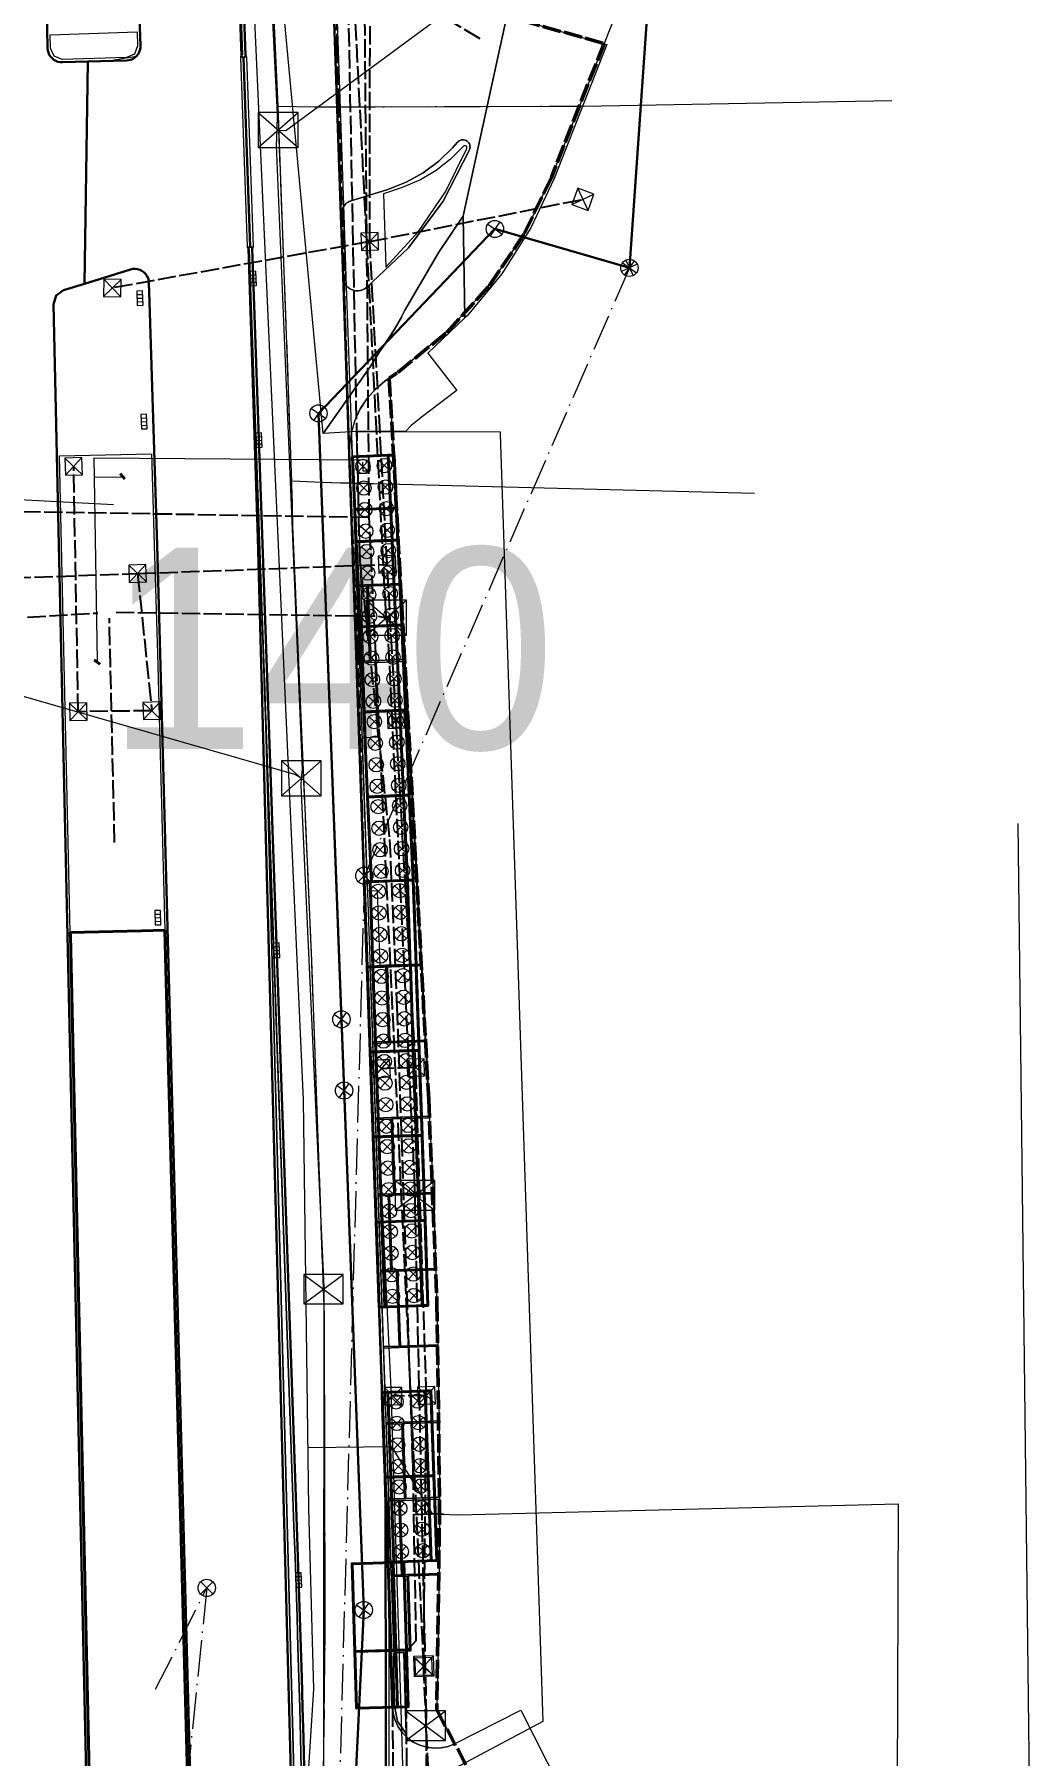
# Model space of a CAD drawing. Header units: metres. Extents: x 105014 to 106600, y 111320 to 118425.
# Drawn here: x 105411.1 to 105480.3, y 113179.5 to 113299.2 of the extents above; entities that cross this region are included whole.
import ezdxf
from ezdxf.enums import TextEntityAlignment as Align

# ---------------------------------------------------------------- set-up
doc = ezdxf.new("R2010")
doc.units = ezdxf.units.M
doc.linetypes.add('DASHDOT', pattern=[3.556, 2.54, -0.508, 0, -0.508])
doc.linetypes.add('DASHED', pattern=[1.524, 1.27, -0.254])
for name, color, linetype, lineweight in [('00-BASE-LIMITE', 7, 'DASHED', 50), ('00-BASE-UE', 42, 'DASHED', 25), ('10-PAV-BOCACALLE', 9, 'CONTINUOUS', 13), ('10-PAV-CALZADA-BRT', 12, 'CONTINUOUS', 30), ('10-PAV-CALZADA-MIXTA', 8, 'CONTINUOUS', 30), ('10-PAV-ESTACION-TM', 1, 'CONTINUOUS', 40), ('10-PAV-SARDINEL', 252, 'CONTINUOUS', 13), ('20-EP-ZONA-DURA', 253, 'CONTINUOUS', 13), ('20-EP-ZONA-VERDE', 84, 'CONTINUOUS', 13), ('30-RED-ENEL-NODOS', 11, 'CONTINUOUS', 13), ('30-RED-ENEL-PROY', 1, 'DASHED', 25), ('30-RED-ETB-CAMARA', 151, 'CONTINUOUS', 13), ('30-RED-ETB-EXIST', 145, 'CONTINUOUS', 13), ('30-RED-ETB-PROY', 5, 'DASHED', 25), ('30-RED-MOVISTAR-CAMARA', 141, 'CONTINUOUS', 13), ('30-RED-MOVISTAR-PROY', 4, 'DASHED', 25), ('30-RED-VANTI-EXIST', 52, 'CONTINUOUS', 13), ('30-RED-VANTI-PROY', 2, 'DASHED', 25), ('30-RED-VANTI-RETIRO', 8, 'DASHDOT', 13), ('35-RH-ACUE-DOMICILIARIA', 152, 'CONTINUOUS', 9), ('35-RH-ACUE-MENOR-EXIST', 151, 'CONTINUOUS', 13), ('35-RH-ACUE-MENOR-PROY', 5, 'DASHED', 25), ('35-RH-PLUV-COLECTOR', 96, 'CONTINUOUS', 30), ('35-RH-PLUV-NODOS', 94, 'CONTINUOUS', 13), ('35-RH-PLUV-RETIRO', 8, 'DASHDOT', 13), ('40-ROT-ESTACION', 1, 'CONTINUOUS', 25), ('50-EST-MURO-CONTENCION', 34, 'CONTINUOUS', 40), ('50-EST-MURO-EJE', 32, 'DASHED', 25), ('50-EST-PILOTE', 33, 'CONTINUOUS', 18), ('60-PREDIAL-LOTE', 42, 'CONTINUOUS', 13)]:
    doc.layers.add(name, color=color, linetype=linetype, lineweight=lineweight)

# ---------------------------------------------------------------- blocks, each defined once
blk = doc.blocks.new('CAM_ETB_T_13')
for p, q in [((-1.375, -1.025), (1.375, 1.025)), ((-1.375, 1.025), (1.375, -1.025))]:
    blk.add_line(p, q)
blk.add_lwpolyline([(-1.375, -1.025), (1.375, -1.025), (1.375, 1.025), (-1.375, 1.025)], close=True)
blk = doc.blocks.new('CAM_ETB_T_14')
for p, q in [((-1.39, -1.22), (1.39, 1.22)), ((-1.39, 1.22), (1.39, -1.22))]:
    blk.add_line(p, q)
blk.add_lwpolyline([(-1.39, -1.22), (1.39, -1.22), (1.39, 1.22), (-1.39, 1.22)], close=True)
blk = doc.blocks.new('CAJA_ENEL')
for p, q in [((-0.6, -0.6), (0.6, 0.6)), ((-0.6, 0.6), (0.6, -0.6))]:
    blk.add_line(p, q)
blk.add_lwpolyline([(-0.6, -0.6), (0.6, -0.6), (0.6, 0.6), (-0.6, 0.6)], close=True)
blk = doc.blocks.new('CAM_MOV_CS_276')
for p, q in [((-0.7, -0.7), (0.7, 0.7)), ((-0.7, 0.7), (0.7, -0.7))]:
    blk.add_line(p, q)
blk.add_lwpolyline([(-0.7, -0.7), (0.7, -0.7), (0.7, 0.7), (-0.7, 0.7)], close=True)
blk = doc.blocks.new('PILOTE')
for p, q in [((-0.35, -0.35), (0.35, 0.35)), ((-0.35, 0.35), (0.35, -0.35))]:
    blk.add_line(p, q)
blk.add_circle((0, 0), 0.5)
blk = doc.blocks.new('SUMIDERO')
for p, q in [((-0.25, -0.2), (-0.25, 0.2)), ((0, -0.2), (0, 0.2)), ((0.25, -0.2), (0.25, 0.2))]:
    blk.add_line(p, q)
blk.add_lwpolyline([(-0.5, -0.2), (0.5, -0.2), (0.5, 0.2), (-0.5, 0.2)], close=True)
blk = doc.blocks.new('POZO_PLUV')
for p, q in [((-0.42, -0.42), (0.42, 0.42)), ((-0.42, 0.42), (0.42, -0.42))]:
    blk.add_line(p, q)
blk.add_circle((0, 0), 0.6)

msp = doc.modelspace()

# ---------------------------------------------------------------- linework, layer by layer
at = {"layer": '00-BASE-LIMITE'}
msp.add_lwpolyline([(105436.1613, 113302.6059), (105450.6775, 113298.5287), (105447.0135, 113289.2243), (105445.1088, 113285.2664), (105442.6477, 113281.6283), (105439.6827, 113278.3877), (105436.2771, 113275.6137), (105435.7445, 113275.2575), (105436.0115, 113270.3667), (105438.4803, 113225.1013), (105439.0566, 113210.9533), (105439.2428, 113196.7948), (105439.0387, 113182.6365), (105441.9605, 113177.1697)], dxfattribs=at)
at = {"layer": '00-BASE-UE'}
msp.add_lwpolyline([(105436.1613, 113302.6059), (105450.6775, 113298.5287), (105447.0135, 113289.2243), (105445.1088, 113285.2664), (105442.6477, 113281.6283), (105439.6827, 113278.3877), (105436.2771, 113275.6137), (105435.7445, 113275.2575), (105436.0115, 113270.3667), (105436.3081, 113264.9289), (105436.6431, 113258.7865), (105438.4803, 113225.1013), (105439.0566, 113210.9533), (105439.2428, 113196.7948), (105439.0387, 113182.6365), (105441.9605, 113177.1697)], dxfattribs=at)
at = {"layer": '10-PAV-BOCACALLE'}
for points in [[(105454.3419, 113307.8347), (105447.0291, 113289.2625), (105445.1862, 113285.4114), (105442.8153, 113281.861), (105439.9644, 113278.683), (105436.6913, 113275.9419), (105435.7445, 113275.2574), (105435.4415, 113275.0383), (105434.7662, 113274.4701), (105434.1817, 113273.8089), (105433.7004, 113273.0692), (105433.3328, 113272.2669), (105433.0869, 113271.4193), (105432.968, 113270.5448), (105432.9678, 113270.5354), (105432.9603, 113269.9665), (105432.9603, 113269.9665), (105432.5297, 113282.296), (105432.5477, 113282.1391), (105432.5901, 113281.987), (105432.656, 113281.8435), (105432.7436, 113281.7122), (105432.8508, 113281.5962), (105432.975, 113281.4986), (105433.1129, 113281.4218), (105433.2612, 113281.3676), (105433.4162, 113281.3374), (105433.574, 113281.332), (105433.7307, 113281.3515), (105433.8823, 113281.3954), (105434.0252, 113281.4626), (105434.1557, 113281.5515), (105437.0721, 113284.3309), (105439.4826, 113287.5589), (105441.3191, 113291.1447), (105441.344, 113291.2232), (105441.3556, 113291.3048), (105441.3537, 113291.3872), (105441.3383, 113291.4681), (105441.3098, 113291.5454), (105441.269, 113291.617), (105441.217, 113291.6809), (105441.1552, 113291.7354), (105441.0853, 113291.779), (105441.0092, 113291.8106), (105440.9289, 113291.8292), (105440.8467, 113291.8344), (105440.7647, 113291.826), (105440.6853, 113291.8042), (105440.6104, 113291.7697), (105440.5423, 113291.7234), (105440.4827, 113291.6665), (105440.1571, 113291.2995), (105439.1894, 113290.3479), (105438.1017, 113289.5361), (105436.9141, 113288.8791), (105435.6485, 113288.3889), (105433.0817, 113287.5903), (105432.9417, 113287.5348), (105432.8115, 113287.4589), (105432.6943, 113287.3644), (105432.5926, 113287.2532), (105432.5087, 113287.1281), (105432.4446, 113286.9918), (105432.4055, 113286.8646), (105432.3836, 113286.7334), (105432.3793, 113286.6004), (105431.8383, 113302.09)], [(105435.5565, 113145.393), (105435.4855, 113197.6838), (105435.7793, 113189.0087), (105435.9131, 113184.6509), (105435.9615, 113182.8947), (105436.0165, 113182.3971), (105436.1536, 113181.9156), (105436.3688, 113181.4635), (105436.6561, 113181.0536), (105437.0077, 113180.6971), (105437.4136, 113180.4041), (105437.8626, 113180.1826), (105438.3422, 113180.039), (105438.839, 113179.9771), (105439.3392, 113179.9986), (105439.8289, 113180.1031), (105440.2943, 113180.2875), (105440.3179, 113180.2991), (105444.8799, 113182.6139), (105451.2911, 113169.9785)]]:
    msp.add_lwpolyline(points, dxfattribs=at)
at = {"layer": '10-PAV-CALZADA-BRT'}
for points in [[(105422.0173, 113173.8027), (105419.8137, 113256.1177), (105419.5992, 113263.6528), (105419.0745, 113280.5397), (105419.0285, 113281.8943), (105419.0089, 113282.06), (105418.962, 113282.2202), (105418.8891, 113282.3704), (105418.7922, 113282.5063), (105418.6741, 113282.6242), (105418.538, 113282.7208), (105418.3878, 113282.7935), (105418.2275, 113282.8401), (105418.0617, 113282.8595), (105417.8951, 113282.851), (105417.7321, 113282.8149), (105414.5351, 113281.8204), (105414.7792, 113297.275), (105417.4667, 113297.3469), (105417.6237, 113297.3636), (105417.7761, 113297.4047), (105417.9201, 113297.4693), (105418.0522, 113297.5558), (105418.169, 113297.662), (105418.2676, 113297.7853), (105418.3456, 113297.9225), (105418.401, 113298.0703), (105418.4325, 113298.225), (105418.4393, 113298.3827), (105417.2687, 113330.7633)], [(105424.2643, 113331.0161), (105425.4689, 113297.6943), (105425.4713, 113297.6734), (105425.4769, 113297.6531), (105425.4857, 113297.6339), (105425.4973, 113297.6163), (105425.5116, 113297.6008), (105425.5281, 113297.5877), (105425.5464, 113297.5773), (105425.5662, 113297.57), (105425.5868, 113297.5658), (105425.6079, 113297.5649), (105426.0743, 113284.4023), (105426.0543, 113284.4), (105426.035, 113284.3947), (105426.0167, 113284.3864), (105425.9999, 113284.3753), (105425.9851, 113284.3617), (105425.9726, 113284.346), (105425.9627, 113284.3285), (105425.9556, 113284.3097), (105425.9516, 113284.29), (105425.9507, 113284.2699), (105426.5921, 113264.1594), (105426.8113, 113256.3051), (105429.0149, 113173.9899)], [(105411.9171, 113300.8776), (105411.9769, 113298.2049), (105411.9928, 113298.0483), (105412.033, 113297.8962), (105412.0966, 113297.7523), (105412.182, 113297.6201), (105412.287, 113297.503), (105412.4092, 113297.4037), (105412.5454, 113297.3249), (105412.6922, 113297.2684), (105412.8462, 113297.2357), (105413.0033, 113297.2275), (105414.7792, 113297.275), (105414.5351, 113281.8204), (105413.0787, 113281.3673), (105412.5638, 113280.9963), (105412.3759, 113280.3901), (105413.476, 113231.2859), (105414.7571, 113174.1009)]]:
    msp.add_lwpolyline(points, dxfattribs=at)
at = {"layer": '10-PAV-CALZADA-MIXTA'}
for points in [[(105429.8143, 113178.6033), (105429.7659, 113180.6995), (105429.7123, 113182.7955), (105429.6537, 113184.8915), (105429.5909, 113186.9873), (105429.5247, 113189.0831), (105429.4557, 113191.1787), (105429.3847, 113193.2743), (105429.3123, 113195.3699), (105429.2391, 113197.4653), (105428.7073, 113212.6941), (105426.2065, 113284.2787), (105426.203, 113284.3046), (105426.1961, 113284.3253), (105426.1857, 113284.3445), (105426.1722, 113284.3617), (105426.156, 113284.3763), (105426.1376, 113284.388), (105426.1174, 113284.3964), (105426.0961, 113284.4012), (105426.0743, 113284.4023), (105425.6079, 113297.5649), (105425.629, 113297.5672), (105425.6495, 113297.5728), (105425.6688, 113297.5815), (105425.6866, 113297.5931), (105425.7023, 113297.6073), (105425.7155, 113297.6239), (105425.7261, 113297.6423), (105425.7336, 113297.6621), (105425.7379, 113297.6829), (105425.7376, 113297.704), (105424.5833, 113330.7475)], [(105431.8383, 113302.09), (105432.3793, 113286.6004), (105432.5297, 113282.296), (105432.9603, 113269.9665), (105433.2158, 113262.6514), (105435.4855, 113197.6838), (105435.5565, 113145.393)]]:
    msp.add_lwpolyline(points, dxfattribs=at)
at = {"layer": '10-PAV-ESTACION-TM'}
msp.add_lwpolyline([(105414.9571, 113174.1054), (105413.6759, 113231.2904), (105413.5592, 113236.4996), (105413.5547, 113236.6995), (105418.5011, 113236.8236), (105420.129, 113236.8644), (105420.202, 113234.1397), (105421.8174, 113173.7974)], dxfattribs=at)
at = {"layer": '10-PAV-SARDINEL'}
for points in [[(105424.3834, 113330.7406), (105425.5358, 113297.7511), (105425.5114, 113297.7396), (105425.4888, 113297.7249), (105425.4684, 113297.7073), (105425.4684, 113297.7073), (105424.2643, 113331.0161)], [(105429.6144, 113178.599), (105429.566, 113180.6947), (105429.5124, 113182.7902), (105429.4538, 113184.8857), (105429.391, 113186.9812), (105429.3248, 113189.0767), (105429.2558, 113191.172), (105429.1848, 113193.2675), (105429.1124, 113195.363), (105429.0392, 113197.4583), (105428.5074, 113212.6871), (105426.0073, 113284.2141), (105425.9763, 113284.2281), (105425.9481, 113284.2472), (105425.9236, 113284.2708), (105425.9034, 113284.2983), (105425.8882, 113284.3288), (105425.8785, 113284.3614), (105425.8744, 113284.3952), (105425.408, 113297.5578), (105425.4093, 113297.5887), (105425.4153, 113297.6189), (105425.4259, 113297.6479), (105425.4409, 113297.6749), (105425.4599, 113297.6993), (105425.4824, 113297.7204), (105425.5079, 113297.7378), (105425.5358, 113297.7511), (105424.3834, 113330.7406)], [(105424.5833, 113330.7475), (105425.7376, 113297.704), (105425.7379, 113297.6829), (105425.7336, 113297.6621), (105425.7261, 113297.6423), (105425.7155, 113297.6239), (105425.7023, 113297.6073), (105425.6866, 113297.5931), (105425.6688, 113297.5815), (105425.6495, 113297.5728), (105425.629, 113297.5672), (105425.6079, 113297.5649), (105426.0743, 113284.4023), (105426.0961, 113284.4012), (105426.1174, 113284.3964), (105426.1376, 113284.388), (105426.156, 113284.3763), (105426.1722, 113284.3617), (105426.1857, 113284.3445), (105426.1961, 113284.3253), (105426.203, 113284.3046), (105426.2065, 113284.2787), (105428.7073, 113212.6941), (105429.2391, 113197.4653), (105429.3123, 113195.3699), (105429.3847, 113193.2743), (105429.4557, 113191.1787), (105429.5247, 113189.0831), (105429.5909, 113186.9873), (105429.6537, 113184.8915), (105429.7123, 113182.7955), (105429.7659, 113180.6995), (105429.8143, 113178.6033)], [(105435.5565, 113145.393), (105435.4855, 113197.6838), (105433.2158, 113262.6514), (105432.9603, 113269.9665), (105432.5297, 113282.296), (105432.3793, 113286.6004), (105431.8383, 113302.09)], [(105432.0382, 113302.097), (105432.5792, 113286.6074), (105432.7296, 113282.303), (105433.1602, 113269.9735), (105433.4157, 113262.6584), (105435.6854, 113197.6908), (105435.6855, 113197.6841), (105435.7565, 113145.3932)], [(105429.0149, 113173.9899), (105426.8113, 113256.3051), (105426.7039, 113260.2323), (105426.5921, 113264.1594), (105426.4426, 113269.1874), (105426.2859, 113274.2151), (105426.1219, 113279.2426), (105425.9516, 113284.2449), (105425.9782, 113284.2273), (105426.0073, 113284.2141), (105427.1047, 113252.8177), (105429.2148, 113173.9953)], [(105414.7571, 113174.1009), (105413.476, 113231.2859), (105413.3593, 113236.4946), (105413.5592, 113236.4996), (105413.6759, 113231.2904), (105414.9571, 113174.1054)], [(105421.8174, 113173.7974), (105420.1344, 113236.6645), (105420.3343, 113236.6695), (105422.0173, 113173.8027)]]:
    msp.add_lwpolyline(points, dxfattribs=at)
for points in [[(105417.4667, 113297.3469), (105416.123, 113297.311), (105417.5316, 113297.5523), (105417.5999, 113297.5636), (105418.169, 113297.662), (105418.1061, 113297.6007), (105418.0382, 113297.5452), (105417.9656, 113297.4958), (105417.889, 113297.453), (105417.8089, 113297.4171), (105417.726, 113297.3883), (105417.6409, 113297.3669), (105417.5542, 113297.3531), (105417.4667, 113297.3469)], [(105426.2275, 113284.2737), (105426.2074, 113284.2536), (105426.2065, 113284.2787), (105426.203, 113284.3046), (105426.1961, 113284.3253), (105426.1857, 113284.3445), (105426.1722, 113284.3617), (105426.156, 113284.3763), (105426.1376, 113284.388), (105426.1174, 113284.3964), (105426.0961, 113284.4012), (105426.0743, 113284.4023), (105425.6079, 113297.5649), (105425.629, 113297.5672), (105425.6495, 113297.5728), (105425.6688, 113297.5815), (105425.6866, 113297.5931), (105425.7023, 113297.6073), (105425.7155, 113297.6239), (105425.7261, 113297.6423), (105425.7336, 113297.6621), (105425.7379, 113297.6829), (105425.7376, 113297.704), (105425.7369, 113297.7177), (105425.7611, 113297.6935), (105425.7811, 113297.6649), (105425.7958, 113297.6333), (105425.8049, 113297.5996), (105425.8078, 113297.572), (105426.2742, 113284.4094), (105426.2743, 113284.4023), (105426.2713, 113284.3676), (105426.2622, 113284.3339), (105426.2475, 113284.3023), (105426.2275, 113284.2737)]]:
    msp.add_lwpolyline(points, close=True, dxfattribs=at)
at = {"layer": '20-EP-ZONA-DURA'}
for points in [[(105441.3191, 113291.1447), (105439.4826, 113287.5589), (105437.0721, 113284.3309), (105434.1557, 113281.5515), (105434.0252, 113281.4626), (105433.8823, 113281.3954), (105433.7307, 113281.3515), (105433.574, 113281.332), (105433.4162, 113281.3374), (105433.2612, 113281.3676), (105433.1129, 113281.4218), (105432.9779, 113281.497), (105432.8561, 113281.5922), (105432.7505, 113281.7049), (105432.7296, 113282.303), (105432.5792, 113286.6074), (105432.5583, 113287.2067), (105432.6634, 113287.3339), (105432.788, 113287.4421), (105432.9287, 113287.5284), (105433.0817, 113287.5903), (105435.6485, 113288.3889), (105436.9141, 113288.8791), (105438.1017, 113289.5361), (105439.1894, 113290.3479), (105440.1571, 113291.2995), (105440.4827, 113291.6665), (105440.5423, 113291.7234), (105440.6104, 113291.7697), (105440.6853, 113291.8042), (105440.7647, 113291.826), (105440.8467, 113291.8344), (105440.9289, 113291.8292), (105441.0092, 113291.8106), (105441.0853, 113291.779), (105441.1552, 113291.7354), (105441.217, 113291.6809), (105441.269, 113291.617), (105441.3098, 113291.5454), (105441.3383, 113291.4681), (105441.3537, 113291.3872), (105441.3556, 113291.3048), (105441.344, 113291.2232), (105441.3191, 113291.1447)], [(105435.3295, 113288.0803), (105435.5077, 113282.9763), (105437.765, 113285.4508), (105439.653, 113288.2173), (105441.1344, 113291.2213), (105441.1418, 113291.2448), (105441.1451, 113291.2693), (105441.1445, 113291.2939), (105441.1398, 113291.3182), (105441.1312, 113291.3413), (105441.1189, 113291.3627), (105441.1033, 113291.3818), (105441.0847, 113291.3981), (105441.0638, 113291.4111), (105441.041, 113291.4205), (105441.0169, 113291.426), (105440.9923, 113291.4275), (105440.9678, 113291.425), (105440.944, 113291.4185), (105440.9216, 113291.4081), (105440.9012, 113291.3942), (105440.8833, 113291.3772), (105439.9905, 113290.486), (105438.9981, 113289.7073), (105437.9203, 113289.0519), (105436.6465, 113288.5084), (105435.3295, 113288.0803)], [(105433.4659, 113266.1737), (105433.2933, 113266.1677), (105433.1602, 113269.9735), (105433.1067, 113271.5052), (105433.3585, 113272.3326), (105433.7266, 113273.1152), (105434.2034, 113273.8368), (105434.7791, 113274.4823), (105435.4415, 113275.0383), (105435.7445, 113275.2575), (105436.0115, 113270.3667), (105436.2349, 113266.2703), (105433.4659, 113266.1737)], [(105413.5547, 113236.6995), (105413.5065, 113238.849), (105412.812, 113269.8505), (105419.2089, 113269.9938), (105419.2312, 113269.2759), (105419.3993, 113263.6469), (105419.508, 113259.8796), (105419.6138, 113256.1122), (105420.129, 113236.8644), (105418.5011, 113236.8236), (105413.5547, 113236.6995)], [(105434.5771, 113260.9093), (105433.4783, 113260.8709), (105433.4157, 113262.6584), (105433.2967, 113266.0677), (105433.4693, 113266.0737), (105436.2403, 113266.1705), (105436.5236, 113260.9773), (105434.5771, 113260.9093)], [(105434.7627, 113255.6125), (105434.4623, 113255.602), (105434.2807, 113260.7988), (105434.5807, 113260.8093), (105436.529, 113260.8773), (105436.8123, 113255.6841), (105434.7627, 113255.6125)], [(105436.8195, 113255.5511), (105437.967, 113234.5115), (105435.5027, 113234.4255), (105435.1029, 113234.4115), (105434.9215, 113239.6083), (105434.2219, 113239.5839), (105433.8483, 113250.2773), (105434.9471, 113250.3157), (105434.7668, 113255.4794), (105436.8195, 113255.5511)], [(105438.2557, 113229.2183), (105435.7873, 113229.1322), (105435.6057, 113234.3289), (105437.9725, 113234.4117), (105438.2557, 113229.2183)], [(105435.8727, 113223.8319), (105434.7735, 113223.7933), (105434.5919, 113228.9903), (105435.6913, 113229.0287), (105438.2612, 113229.1185), (105438.4803, 113225.1013), (105438.5421, 113223.9254), (105435.8727, 113223.8319)], [(105438.7917, 113218.6306), (105436.1577, 113218.5386), (105435.9757, 113223.7354), (105438.5474, 113223.8254), (105438.7917, 113218.6306)], [(105436.2429, 113213.2383), (105435.9429, 113213.2278), (105435.7615, 113218.4247), (105436.0613, 113218.4351), (105438.7958, 113218.5307), (105438.9863, 113213.3345), (105436.2429, 113213.2383)], [(105439.1259, 113208.036), (105436.5279, 113207.9451), (105436.3459, 113213.1419), (105438.9896, 113213.2345), (105439.1259, 113208.036)], [(105436.6129, 113202.6449), (105435.5137, 113202.5993), (105435.3321, 113207.8033), (105436.4313, 113207.8417), (105439.128, 113207.9359), (105439.2119, 113202.7358), (105436.6129, 113202.6449)], [(105439.2419, 113197.4337), (105436.8979, 113197.3516), (105436.7159, 113202.5483), (105439.2129, 113202.6359), (105439.2419, 113197.4337)], [(105436.0475, 113186.7149), (105437.1514, 113186.7539), (105437.2511, 113186.7571), (105437.0831, 113191.9545), (105439.2167, 113192.0235), (105439.0387, 113182.6365), (105440.2942, 113180.2874), (105439.8287, 113180.103), (105439.3391, 113179.9986), (105438.8389, 113179.977), (105438.3421, 113180.039), (105437.8626, 113180.1826), (105437.4135, 113180.4041), (105437.0076, 113180.6971), (105436.6561, 113181.0536), (105436.3687, 113181.4635), (105436.1535, 113181.9156), (105436.0165, 113182.3971), (105435.9615, 113182.8947), (105435.9131, 113184.6509), (105435.7793, 113189.0087), (105435.6938, 113191.5733), (105435.6856, 113197.6841), (105435.6987, 113197.3098), (105435.7031, 113197.2101), (105435.7041, 113197.1869), (105435.8813, 113192.0157), (105435.8845, 113191.9157), (105436.0475, 113186.7149)], [(105436.9805, 113192.0511), (105436.6807, 113192.0412), (105436.5015, 113197.2061), (105436.7993, 113197.2131), (105439.2421, 113197.2973), (105439.2178, 113192.1283), (105436.9805, 113192.0511)], [(105436.9149, 113180.9703), (105436.7543, 113186.6385), (105436.0485, 113186.6149), (105436.0665, 113185.0781), (105436.1013, 113182.8997), (105436.321, 113181.8561), (105436.9149, 113180.9703)]]:
    msp.add_lwpolyline(points, close=True, dxfattribs=at)
msp.add_lwpolyline([(105429.2148, 113173.9953), (105427.1047, 113252.8177), (105428.5074, 113212.6871), (105429.0392, 113197.4583), (105429.1124, 113195.363), (105429.1848, 113193.2675), (105429.2558, 113191.172), (105429.3248, 113189.0767), (105429.391, 113186.9812), (105429.4538, 113184.8857), (105429.5124, 113182.7902), (105429.566, 113180.6947), (105429.6144, 113178.599)], dxfattribs=at)
at = {"layer": '20-EP-ZONA-VERDE'}
for points in [[(105418.2395, 113298.3755), (105418.0231, 113297.7989), (105417.4615, 113297.5469), (105412.9981, 113297.4275), (105412.4256, 113297.6473), (105412.1769, 113298.2093), (105412.1561, 113299.1359), (105418.2041, 113299.3547), (105418.2395, 113298.3755)], [(105436.2403, 113266.1705), (105433.4693, 113266.0737), (105433.2967, 113266.0677), (105433.2933, 113266.1677), (105433.4659, 113266.1737), (105436.2349, 113266.2703), (105436.2403, 113266.1705)], [(105436.5291, 113260.8773), (105434.5807, 113260.8093), (105434.2807, 113260.7988), (105434.1809, 113260.7953), (105433.4817, 113260.7709), (105433.4783, 113260.8709), (105434.5771, 113260.9093), (105436.5237, 113260.9773), (105436.5291, 113260.8773)], [(105434.3624, 113255.5985), (105433.6633, 113255.5741), (105433.4817, 113260.7709), (105434.1809, 113260.7953), (105434.3624, 113255.5985)], [(105434.4623, 113255.602), (105434.3624, 113255.5985), (105434.1809, 113260.7953), (105434.2807, 113260.7988), (105434.4623, 113255.602)], [(105436.8195, 113255.5511), (105433.6685, 113255.4411), (105433.6633, 113255.5741), (105434.3624, 113255.5985), (105434.4623, 113255.602), (105434.7627, 113255.6125), (105436.8123, 113255.6841), (105436.8195, 113255.5511)], [(105437.9725, 113234.4117), (105435.6057, 113234.3289), (105435.5059, 113234.3255), (105434.4069, 113234.2871), (105434.4033, 113234.3871), (105435.5027, 113234.4255), (105437.9671, 113234.5115), (105437.9725, 113234.4117)], [(105435.6875, 113229.1287), (105434.5885, 113229.0903), (105434.4069, 113234.2871), (105435.5059, 113234.3255), (105435.6875, 113229.1287)], [(105435.7873, 113229.1322), (105435.6875, 113229.1287), (105435.5059, 113234.3255), (105435.6057, 113234.3289), (105435.7873, 113229.1322)], [(105438.2613, 113229.1185), (105435.6913, 113229.0287), (105434.5919, 113228.9903), (105434.5885, 113229.0903), (105435.6875, 113229.1287), (105435.7873, 113229.1322), (105438.2559, 113229.2183), (105438.2613, 113229.1185)], [(105438.5485, 113223.8255), (105435.9757, 113223.7354), (105435.8759, 113223.7319), (105434.7769, 113223.6935), (105434.7735, 113223.7933), (105435.8727, 113223.8319), (105438.5433, 113223.9255), (105438.5485, 113223.8255)], [(105436.0578, 113218.5351), (105434.9585, 113218.4967), (105434.7769, 113223.6935), (105435.8759, 113223.7319), (105436.0578, 113218.5351)], [(105436.1577, 113218.5386), (105436.0578, 113218.5351), (105435.8759, 113223.7319), (105435.9757, 113223.7354), (105436.1577, 113218.5386)], [(105438.7967, 113218.5307), (105436.0613, 113218.4351), (105435.7615, 113218.4247), (105435.6615, 113218.4211), (105434.9619, 113218.3967), (105434.9585, 113218.4967), (105436.0578, 113218.5351), (105436.1577, 113218.5386), (105438.7925, 113218.6307), (105438.7967, 113218.5307)], [(105435.8432, 113213.2244), (105435.1435, 113213.1999), (105434.9619, 113218.3967), (105435.6615, 113218.4211), (105435.8432, 113213.2244)], [(105435.9429, 113213.2278), (105435.8432, 113213.2244), (105435.6615, 113218.4211), (105435.7615, 113218.4247), (105435.9429, 113213.2278)], [(105438.9901, 113213.2345), (105436.3459, 113213.1419), (105436.246, 113213.1385), (105435.1469, 113213.0999), (105435.1435, 113213.1999), (105435.8432, 113213.2244), (105435.9429, 113213.2278), (105436.2429, 113213.2383), (105438.9867, 113213.3345), (105438.9901, 113213.2345)], [(105436.428, 113207.9415), (105435.3285, 113207.9031), (105435.1469, 113213.0999), (105436.246, 113213.1385), (105436.428, 113207.9415)], [(105436.5279, 113207.9451), (105436.428, 113207.9415), (105436.246, 113213.1385), (105436.3459, 113213.1419), (105436.5279, 113207.9451)], [(105439.1291, 113207.9359), (105436.4313, 113207.8417), (105435.3321, 113207.8033), (105435.3285, 113207.9031), (105436.428, 113207.9415), (105436.5279, 113207.9451), (105439.1271, 113208.0361), (105439.1291, 113207.9359)], [(105439.2645, 113202.6377), (105436.7159, 113202.5483), (105436.616, 113202.5449), (105435.5169, 113202.5063), (105435.5137, 113202.5993), (105436.6129, 113202.6449), (105439.2611, 113202.7375), (105439.2645, 113202.6377)], [(105436.798, 113197.3481), (105435.6987, 113197.3098), (105435.5169, 113202.5063), (105436.616, 113202.5449), (105436.798, 113197.3481)], [(105436.8979, 113197.3516), (105436.798, 113197.3481), (105436.616, 113202.5449), (105436.7159, 113202.5483), (105436.8979, 113197.3516)], [(105439.2409, 113197.2973), (105436.7993, 113197.2131), (105436.5015, 113197.2061), (105436.4022, 113197.2033), (105436.4015, 113197.2343), (105435.7031, 113197.2101), (105435.6987, 113197.3098), (105436.798, 113197.3481), (105436.8979, 113197.3516), (105439.2429, 113197.4337), (105439.2409, 113197.2973)], [(105436.4022, 113197.2033), (105435.7041, 113197.1869), (105435.7031, 113197.2101), (105436.4015, 113197.2343), (105436.4022, 113197.2033)], [(105436.5808, 113192.0377), (105435.8813, 113192.0157), (105435.7041, 113197.1869), (105436.4022, 113197.2033), (105436.5808, 113192.0377)], [(105436.6807, 113192.0412), (105436.5808, 113192.0377), (105436.4022, 113197.2033), (105436.5015, 113197.2061), (105436.6807, 113192.0412)], [(105439.2177, 113192.0235), (105437.0831, 113191.9545), (105436.9834, 113191.9513), (105435.8845, 113191.9157), (105435.8813, 113192.0157), (105436.5808, 113192.0377), (105436.6807, 113192.0412), (105436.9805, 113192.0511), (105439.2187, 113192.1283), (105439.2177, 113192.0235)], [(105437.1514, 113186.7539), (105436.0475, 113186.7149), (105435.8845, 113191.9157), (105436.9834, 113191.9513), (105437.1514, 113186.7539)], [(105437.2511, 113186.7571), (105437.1514, 113186.7539), (105436.9834, 113191.9513), (105437.0831, 113191.9545), (105437.2511, 113186.7571)], [(105436.9149, 113180.9703), (105436.3217, 113181.8542), (105436.1013, 113182.8997), (105436.0665, 113185.0781), (105436.0485, 113186.6149), (105436.7543, 113186.6385), (105436.9149, 113180.9703)]]:
    msp.add_lwpolyline(points, close=True, dxfattribs=at)
at = {"layer": '30-RED-ENEL-PROY'}
for points in [[(105434.3795, 113284.7565), (105434.4379, 113322.5021)], [(105434.3795, 113284.7565), (105449.2063, 113287.6955)], [(105434.3795, 113284.7565), (105416.4821, 113281.5259)], [(105435.5891, 113262.3083), (105434.3795, 113284.7565)], [(105414.1087, 113252.0613), (105413.7903, 113269.1229)], [(105392.7921, 113260.7917), (105418.2369, 113261.6665)], [(105418.2369, 113261.6665), (105435.5891, 113262.3083)], [(105418.2369, 113261.6665), (105419.2217, 113252.1279)], [(105436.2053, 113251.5199), (105435.5891, 113262.3083)], [(105419.2217, 113252.1279), (105414.1087, 113252.0613)], [(105437.5791, 113227.3097), (105436.2053, 113251.5199)], [(105437.5791, 113227.3097), (105435.1975, 113227.2335)], [(105438.3247, 113204.5037), (105437.5791, 113227.3097)], [(105438.3247, 113204.5037), (105435.9999, 113204.4621)], [(105438.1315, 113185.6677), (105438.3247, 113204.5037)], [(105439.2397, 113161.6321), (105438.1315, 113185.6677)]]:
    msp.add_lwpolyline(points, dxfattribs=at)
at = {"layer": '30-RED-ETB-EXIST'}
for points in [[(105428.005, 113292.515), (105427.932, 113292.517), (105427.965, 113293.644), (105426.672, 113319.408), (105426.6, 113320.457), (105426.699, 113320.464)], [(105428.005, 113292.515), (105428.542, 113292.471), (105440.244, 113301.106), (105440.254, 113301.135)], [(105429.625, 113247.434), (105429.698, 113248.052), (105427.901, 113291.444), (105427.932, 113292.517), (105428.005, 113292.515)], [(105393.884, 113257.596), (105395.16, 113257.485), (105429.139, 113247.722), (105429.625, 113247.434)], [(105431.208, 113211.906), (105431.209, 113212.035), (105429.624, 113246.936), (105429.625, 113247.434)], [(105431.207, 113155.702), (105431.177, 113156.371), (105431.208, 113211.906)]]:
    msp.add_lwpolyline(points, dxfattribs=at)
at = {"layer": '30-RED-ETB-PROY'}
for points in [[(105435.547, 113258.6), (105435.497, 113259.165), (105433.365, 113300.659), (105433.314, 113301.295)], [(105393.884, 113257.596), (105395.368, 113257.696), (105415.478, 113258.925)], [(105416.735, 113258.987), (105434.976, 113258.711), (105435.547, 113258.6)], [(105416.639, 113242.973), (105416.272, 113258.568)], [(105437.531, 113218.423), (105437.526, 113218.98), (105435.637, 113258.024), (105435.547, 113258.6)], [(105438.273, 113181.54), (105438.334, 113182.128), (105437.539, 113217.752), (105437.531, 113218.423)], [(105438.273, 113159.498), (105438.352, 113159.991), (105438.326, 113180.905), (105438.273, 113181.54)]]:
    msp.add_lwpolyline(points, dxfattribs=at)
at = {"layer": '30-RED-MOVISTAR-PROY'}
for points in [[(105434.3507, 113265.5642), (105433.8457, 113322.4745)], [(105434.3507, 113265.5642), (105388.9149, 113266.3111)], [(105438.1423, 113185.6765), (105434.3507, 113265.5642)]]:
    msp.add_lwpolyline(points, dxfattribs=at)
at = {"layer": '30-RED-VANTI-EXIST'}
for points in [[(105428.0031, 113294.1739), (105426.5967, 113325.0861), (105426.7005, 113356.1701), (105426.7073, 113360.1233), (105433.8439, 113389.5933), (105442.1171, 113408.3821), (105443.8723, 113412.5921), (105452.6745, 113426.0883), (105457.8185, 113433.9061), (105463.0016, 113439.4658)], [(105411.7422, 113060.854), (105414.8959, 113074.2439), (105418.6849, 113090.1805), (105421.8379, 113103.1459), (105425.4523, 113118.3529), (105427.1001, 113125.4585), (105429.7213, 113148.0699), (105430.9415, 113158.1793), (105431.2885, 113188.0939), (105431.2295, 113210.0763), (105430.3547, 113234.7379), (105429.0251, 113264.9703), (105428.9703, 113268.0487), (105428.0031, 113294.1739)], [(105428.0031, 113294.1739), (105430.5395, 113294.1362)], [(105430.5395, 113294.1362), (105431.2077, 113294.1263)], [(105431.2077, 113294.1263), (105431.2199, 113294.1261), (105431.8757, 113294.1278)], [(105431.8757, 113294.1278), (105432.2416, 113294.1288)], [(105432.2416, 113294.1288), (105449.2547, 113294.1728)], [(105449.2547, 113294.1728), (105470.6925, 113294.5587)], [(105429.0281, 113268.1211), (105431.0179, 113268.0314)], [(105431.0179, 113268.0314), (105431.6863, 113268.0012)], [(105431.6863, 113268.0012), (105431.7557, 113267.9981), (105432.3546, 113267.9843)], [(105432.3546, 113267.9843), (105433.0624, 113267.9681)], [(105433.0624, 113267.9681), (105433.3082, 113267.9624)], [(105433.3082, 113267.9624), (105433.4294, 113267.9597)], [(105433.4294, 113267.9597), (105433.5467, 113267.957)], [(105433.5467, 113267.957), (105433.6661, 113267.9542)], [(105433.6661, 113267.9542), (105433.8021, 113267.9511)], [(105433.8021, 113267.9511), (105433.9765, 113267.9471)], [(105433.9867, 113267.9507), (105434.1508, 113267.9465)], [(105434.1508, 113267.9465), (105434.2868, 113267.943)], [(105434.2868, 113267.943), (105434.4064, 113267.94)], [(105434.4064, 113267.94), (105434.5236, 113267.937)], [(105434.5236, 113267.937), (105434.6448, 113267.9339)], [(105434.6448, 113267.9339), (105461.1515, 113267.2563)]]:
    msp.add_lwpolyline(points, dxfattribs=at)
at = {"layer": '30-RED-VANTI-PROY'}
for points in [[(105432.2416, 113294.1288), (105432.1257, 113297.9263), (105432.0153, 113304.7793)], [(105433.1021, 113304.2318), (105442.2373, 113298.7551)], [(105433.0624, 113267.9681), (105432.9151, 113272.0663), (105432.2416, 113294.1288)], [(105433.4295, 113125.6737), (105433.7113, 113127.1977), (105434.5157, 113133.3135), (105435.1955, 113140.7129), (105435.7825, 113148.4309), (105436.2105, 113157.5403), (105436.0819, 113169.2759), (105435.9701, 113184.4811), (105435.3911, 113201.2547), (105434.0689, 113238.5637), (105433.5489, 113256.1289), (105433.1173, 113266.4403), (105433.0624, 113267.9681)]]:
    msp.add_lwpolyline(points, dxfattribs=at)
at = {"layer": '30-RED-VANTI-RETIRO'}
for points in [[(105428.0031, 113294.1739), (105426.5967, 113325.0861), (105426.7005, 113356.1701), (105426.7073, 113360.1233), (105433.8439, 113389.5933), (105442.1171, 113408.3821), (105443.8723, 113412.5921), (105452.6745, 113426.0883), (105457.8185, 113433.9061), (105463.0016, 113439.4658)], [(105411.7422, 113060.854), (105414.8959, 113074.2439), (105418.6849, 113090.1805), (105421.8379, 113103.1459), (105425.4523, 113118.3529), (105427.1001, 113125.4585), (105429.7213, 113148.0699), (105430.9415, 113158.1793), (105431.2885, 113188.0939), (105431.2295, 113210.0763), (105430.3547, 113234.7379), (105429.0251, 113264.9703), (105428.9703, 113268.0487), (105428.0031, 113294.1739)], [(105428.0031, 113294.1739), (105430.5395, 113294.1362)], [(105430.5395, 113294.1362), (105431.2077, 113294.1263)], [(105431.2077, 113294.1263), (105431.2199, 113294.1261), (105431.8757, 113294.1278)], [(105431.8757, 113294.1278), (105432.2416, 113294.1288)], [(105432.2416, 113294.1288), (105449.2547, 113294.1728)], [(105429.0281, 113268.1211), (105431.0179, 113268.0314)], [(105431.0179, 113268.0314), (105431.6863, 113268.0012)], [(105431.6863, 113268.0012), (105431.7557, 113267.9981), (105432.3546, 113267.9843)], [(105432.3546, 113267.9843), (105433.0624, 113267.9681)], [(105433.0624, 113267.9681), (105433.3082, 113267.9624)], [(105433.3082, 113267.9624), (105433.4294, 113267.9597)], [(105433.4294, 113267.9597), (105433.5467, 113267.957)], [(105433.5467, 113267.957), (105433.6661, 113267.9542)], [(105433.6661, 113267.9542), (105433.8021, 113267.9511)], [(105433.8021, 113267.9511), (105433.9765, 113267.9471)]]:
    msp.add_lwpolyline(points, dxfattribs=at)
at = {"layer": '35-RH-ACUE-DOMICILIARIA'}
for points in [[(105415.445, 113255.5676), (105415.2043, 113269.7081), (105434.1391, 113269.585), (105434.1422, 113269.425)], [(105415.227, 113268.3729), (105417.1372, 113268.3903)], [(105416.9707, 113268.5768), (105417.3036, 113268.2037)], [(105417.0475, 113268.6454), (105417.3804, 113268.2723)], [(105434.1548, 113268.7852), (105434.1579, 113268.6252), (105433.5579, 113268.6252)], [(105434.3715, 113269.4295), (105434.3841, 113268.7897), (105433.9255, 113268.7807), (105433.9129, 113269.4205)], [(105415.1819, 113255.6299), (105415.5879, 113255.3381)], [(105415.242, 113255.7135), (105415.648, 113255.4217)]]:
    msp.add_lwpolyline(points, dxfattribs=at)
at = {"layer": '35-RH-ACUE-MENOR-EXIST'}
for points in [[(105426.03, 113307.89), (105429.76, 113225.07), (105430.12, 113196.66)], [(105426.03, 113307.89), (105429.76, 113225.07), (105430.12, 113196.66)], [(105397.28, 113267.51), (105406.5179, 113267.0069), (105416.56, 113266.46)], [(105430.0663, 113200.8974), (105435.8947, 113200.9683), (105438.7123, 113196.277), (105440.578, 113196.2052), (105471.1341, 113196.9807), (105471.0663, 113177.3433), (105480.2744, 113177.5477), (105479.4742, 113244.2858)], [(105430.12, 113196.66), (105430.47, 113184.09), (105429.71, 113172.11), (105427.46, 113149.85), (105418.35, 113096.42), (105402.88, 113040.6), (105370.95, 112932.9), (105365.94, 112912.26), (105364.32, 112879.99), (105365.5, 112853.31), (105367.86, 112839.31), (105381.75, 112786.11)], [(105430.12, 113196.66), (105430.47, 113184.09), (105429.71, 113172.11), (105427.46, 113149.85), (105418.35, 113096.42), (105402.88, 113040.6), (105370.95, 112932.9), (105365.94, 112912.26), (105364.32, 112879.99), (105365.5, 112853.31), (105367.86, 112839.31), (105381.75, 112786.11)]]:
    msp.add_lwpolyline(points, dxfattribs=at)
at = {"layer": '35-RH-ACUE-MENOR-PROY'}
for points in [[(105432.8853, 113301.1106), (105433.4791, 113270.7201), (105433.5824, 113267.0548), (105433.6615, 113262.7967), (105435.7594, 113243.1804), (105436.272, 113231.5347), (105437.3818, 113199.2185), (105437.4288, 113196.238), (105437.5828, 113187.4452), (105436.855, 113186.6299), (105436.8923, 113183.3091), (105436.9124, 113181.5216), (105437.1408, 113161.2197), (105437.2105, 113154.9757), (105437.3111, 113146.0195), (105437.4083, 113137.3641), (105435.3088, 113121.0375), (105425.74, 113084.3311)], [(105437.4288, 113196.238), (105438.7431, 113196.2889), (105439.5413, 113196.2451)]]:
    msp.add_lwpolyline(points, dxfattribs=at)
at = {"layer": '35-RH-PLUV-COLECTOR'}
for points in [[(105452.441, 113282.928), (105456.4004, 113339.4292)], [(105430.8183, 113272.8112), (105443.0876, 113285.6329)], [(105430.8183, 113272.8112), (105443.0876, 113285.6329)], [(105443.0876, 113285.6329), (105452.441, 113282.928)], [(105443.0876, 113285.6329), (105452.441, 113282.928)], [(105430.8183, 113272.8112), (105432.5974, 113225.7143)], [(105430.8183, 113272.8112), (105432.4118, 113230.6666)], [(105432.4118, 113230.6666), (105433.965, 113189.5855)], [(105432.5974, 113225.7143), (105433.965, 113189.5855)], [(105433.965, 113189.5855), (105431.109, 113130.7452)], [(105433.965, 113189.5855), (105431.109, 113130.7452)]]:
    msp.add_lwpolyline(points, dxfattribs=at)
at = {"layer": '35-RH-PLUV-RETIRO'}
for points in [[(105452.441, 113282.928), (105434.0063, 113240.6551)], [(105434.0063, 113240.6551), (105431.7387, 113157.5386)], [(105423.0437, 113191.1241), (105412.8468, 113091.2096)], [(105419.4926, 113184.0732), (105423.0437, 113191.1241)]]:
    msp.add_lwpolyline(points, dxfattribs=at)
at = {"layer": '50-EST-MURO-CONTENCION'}
for points in [[(105433.1772, 113269.781), (105433.4407, 113263.8866), (105435.9381, 113263.9987), (105435.6741, 113269.8929), (105433.1772, 113269.781)], [(105436.0746, 113269.9108), (105436.3388, 113264.0161), (105436.3388, 113264.0161), (105435.9381, 113263.9987), (105435.674, 113269.8929), (105436.0746, 113269.9108)], [(105433.4423, 113263.867), (105433.7057, 113257.9725), (105436.2032, 113258.0847), (105435.9392, 113263.9789), (105433.4423, 113263.867)], [(105436.3396, 113263.9968), (105436.6038, 113258.1021), (105436.6038, 113258.1021), (105436.2032, 113258.0847), (105435.9391, 113263.9789), (105436.3396, 113263.9968)], [(105433.7073, 113257.9529), (105433.9709, 113252.0584), (105436.4683, 113252.1706), (105436.2042, 113258.0648), (105433.7073, 113257.9529)], [(105436.6047, 113258.0827), (105436.8689, 113252.188), (105436.8689, 113252.188), (105436.4683, 113252.1706), (105436.2042, 113258.0648), (105436.6047, 113258.0827)], [(105433.9724, 113252.0389), (105434.2359, 113246.1444), (105436.7333, 113246.2566), (105436.4693, 113252.1507), (105433.9724, 113252.0389)], [(105436.8698, 113252.1687), (105437.1339, 113246.274), (105437.1339, 113246.274), (105436.7333, 113246.2566), (105436.4693, 113252.1507), (105436.8698, 113252.1687)], [(105434.2374, 113246.1247), (105434.501, 113240.2303), (105436.9985, 113240.3425), (105436.7343, 113246.2367), (105434.2374, 113246.1247)], [(105437.1348, 113246.2546), (105437.3991, 113240.3599), (105437.3991, 113240.3599), (105436.9985, 113240.3425), (105436.7343, 113246.2367), (105437.1348, 113246.2546)], [(105434.2081, 113234.3191), (105434.0392, 113239.1674), (105434.0019, 113240.2196), (105437.3998, 113240.3399), (105437.4371, 113239.2877), (105437.6061, 113234.4346), (105434.2081, 113234.3191)], [(105434.6078, 113234.3327), (105434.2081, 113234.3191), (105434.0019, 113240.2196), (105434.4017, 113240.2335), (105434.6078, 113234.3327)], [(105437.2007, 113234.4208), (105437.606, 113234.4363), (105437.3998, 113240.3399), (105437, 113240.3263), (105437.2007, 113234.4208)], [(105434.4147, 113228.4027), (105434.2459, 113233.251), (105434.2086, 113234.3032), (105437.6065, 113234.4235), (105437.6437, 113233.3714), (105437.8128, 113228.5182), (105434.4147, 113228.4027)], [(105434.8145, 113228.4163), (105434.4147, 113228.4027), (105434.2086, 113234.3032), (105434.6084, 113234.3171), (105434.8145, 113228.4163)], [(105437.4074, 113228.5044), (105437.8127, 113228.5199), (105437.6065, 113234.4235), (105437.2067, 113234.4099), (105437.4074, 113228.5044)], [(105434.6214, 113222.4863), (105434.4525, 113227.3346), (105434.4153, 113228.3868), (105437.8132, 113228.5071), (105437.8504, 113227.455), (105438.0194, 113222.6018), (105434.6214, 113222.4863)], [(105435.0212, 113222.4999), (105434.6214, 113222.4863), (105434.4153, 113228.3868), (105434.815, 113228.4007), (105435.0212, 113222.4999)], [(105437.614, 113222.588), (105438.0194, 113222.6036), (105437.8132, 113228.5071), (105437.4134, 113228.4935), (105437.614, 113222.588)], [(105434.8281, 113216.5699), (105434.6592, 113221.4182), (105434.622, 113222.4704), (105438.0198, 113222.5907), (105438.0571, 113221.5386), (105438.2261, 113216.6854), (105434.8281, 113216.5699)], [(105435.2278, 113216.5835), (105434.8281, 113216.5699), (105434.622, 113222.4704), (105435.0217, 113222.4844), (105435.2278, 113216.5835)], [(105437.8207, 113216.6716), (105438.2261, 113216.6872), (105438.0198, 113222.5907), (105437.6201, 113222.5771), (105437.8207, 113216.6716)], [(105435.0347, 113210.6536), (105434.8659, 113215.5018), (105434.8286, 113216.554), (105438.2265, 113216.6743), (105438.2638, 113215.6222), (105438.4328, 113210.769), (105435.0347, 113210.6536)], [(105435.4345, 113210.6671), (105435.0347, 113210.6536), (105434.8286, 113216.554), (105435.2284, 113216.568), (105435.4345, 113210.6671)], [(105438.0274, 113210.7552), (105438.4327, 113210.7708), (105438.2265, 113216.6743), (105437.8267, 113216.6608), (105438.0274, 113210.7552)], [(105435.4481, 113198.8208), (105435.2792, 113203.6691), (105435.242, 113204.7212), (105438.6398, 113204.8416), (105438.6771, 113203.7894), (105438.8461, 113198.9362), (105435.4481, 113198.8208)], [(105435.8479, 113198.8344), (105435.4481, 113198.8208), (105435.242, 113204.7212), (105435.6417, 113204.7352), (105435.8479, 113198.8344)], [(105438.4407, 113198.9225), (105438.8461, 113198.938), (105438.6398, 113204.8416), (105438.2401, 113204.828), (105438.4407, 113198.9225)], [(105435.6519, 113192.9059), (105435.4854, 113197.7543), (105435.4486, 113198.8065), (105438.8465, 113198.9252), (105438.8833, 113197.873), (105439.05, 113193.0197), (105435.6519, 113192.9059)], [(105438.6446, 113193.0062), (105439.0499, 113193.0215), (105438.8465, 113198.9252), (105438.4467, 113198.9118), (105438.6446, 113193.0062)], [(105436.0516, 113192.9193), (105435.6519, 113192.9059), (105435.4486, 113198.8065), (105435.8484, 113198.8202), (105436.0516, 113192.9193)], [(105436.9406, 113186.8223), (105436.7519, 113192.9228), (105433.1516, 113192.8023), (105433.3414, 113186.711), (105436.9406, 113186.8223)], [(105436.191, 113186.7991), (105435.8411, 113186.7883), (105435.6525, 113192.886), (105436.0023, 113192.8977), (105436.191, 113186.7991)], [(105436.9412, 113186.8023), (105433.3421, 113186.6902), (105433.4645, 113182.7598), (105437.0633, 113182.8561), (105437.0633, 113182.8561), (105436.9412, 113186.8023)], [(105435.8418, 113186.768), (105436.1916, 113186.779), (105436.3129, 113182.8359), (105435.9631, 113182.8267), (105435.9631, 113182.8451), (105435.8418, 113186.768)]]:
    msp.add_lwpolyline(points, close=True, dxfattribs=at)
at = {"layer": '50-EST-MURO-EJE'}
for points in [[(105437.606, 113234.4363), (105437.2063, 113234.4226), (105434.6078, 113234.3327)], [(105437.8127, 113228.5199), (105437.4129, 113228.5062), (105434.8145, 113228.4163)], [(105438.0194, 113222.6036), (105437.6196, 113222.5899), (105435.0212, 113222.4999)], [(105438.2261, 113216.6872), (105437.8263, 113216.6735), (105435.2278, 113216.5835)], [(105438.4327, 113210.7708), (105438.033, 113210.7571), (105435.4345, 113210.6671)], [(105438.8461, 113198.938), (105438.4463, 113198.9243), (105435.8479, 113198.8344)], [(105439.0499, 113193.0215), (105438.6501, 113193.008), (105436.0516, 113192.9193)], [(105437.0633, 113182.8561), (105436.9412, 113186.8023)]]:
    msp.add_lwpolyline(points, dxfattribs=at)
at = {"layer": '60-PREDIAL-LOTE'}
msp.add_lwpolyline([(105443.9237, 113300.4331), (105441.0118, 113287.168), (105440.8709, 113286.5262), (105440.764, 113286.3665), (105439.1939, 113284.0204), (105436.8068, 113279.9374), (105436.5985, 113279.5216), (105436.59, 113279.5052), (105436.5839, 113279.4938), (105436.0885, 113278.61), (105435.3427, 113277.4783), (105435.0998, 113277.1486), (105434.4179, 113276.046), (105433.9689, 113275.4097), (105433.9689, 113275.4097), (105431.1472, 113271.4107), (105428.2301, 113302.7276)], dxfattribs=at)
for points in [[(105441.1677, 113279.6013), (105441, 113279.4427), (105440.8709, 113286.5262), (105441.0118, 113287.168), (105443.9237, 113300.4331), (105443.9243, 113300.436), (105445.0166, 113300.1242), (105450.8635, 113298.4554), (105447.1994, 113289.1509), (105445.5937, 113285.7236), (105443.5726, 113282.5237), (105441.1677, 113279.6013)], [(105437.2589, 113271.9571), (105436.8792, 113271.5429), (105436.1826, 113271.5452), (105435.8721, 113271.5462), (105433.8728, 113271.5528), (105433.4681, 113271.5542), (105431.1472, 113271.4107), (105433.9689, 113275.4097), (105434.4179, 113276.046), (105435.0998, 113277.1486), (105435.3427, 113277.4783), (105436.0885, 113278.61), (105436.5839, 113279.4938), (105436.59, 113279.5052), (105436.5985, 113279.5216), (105436.8068, 113279.9374), (105439.1939, 113284.0204), (105440.764, 113286.3665), (105440.8709, 113286.5262), (105441, 113279.4427), (105438.4167, 113277.0023), (105440.4357, 113274.3897), (105440.3781, 113274.3425), (105438.0497, 113272.5907), (105437.2589, 113271.9571)], [(105446.4297, 113181.842), (105441.0089, 113178.95), (105436.7553, 113176.6808), (105436.6329, 113176.6155), (105436.6877, 113178.7015), (105436.657, 113179.6793), (105435.8622, 113204.9762), (105435.1613, 113219.993), (105433.9603, 113254.7955), (105433.4681, 113271.5542), (105433.8728, 113271.5528), (105435.8721, 113271.5462), (105436.1826, 113271.5452), (105436.8792, 113271.5429), (105443.445, 113271.5211), (105443.446, 113271.49), (105443.4506, 113271.3511), (105444.6786, 113234.4578), (105446.4297, 113181.842)]]:
    msp.add_lwpolyline(points, close=True, dxfattribs=at)

# ---------------------------------------------------------------- block references
at = {"layer": '30-RED-ENEL-NODOS'}
for p, rotation in [((105449.2062, 113287.6955), 70), ((105434.3795, 113284.7565), 92), ((105416.4821, 113281.5258), 89.1), ((105413.7902, 113269.1229), 92), ((105435.589, 113262.3082), 92), ((105418.237, 113261.6664), 92), ((105414.1086, 113252.0614), 90.8), ((105419.2217, 113252.1278), 91.6), ((105436.2053, 113251.5199), 92.2), ((105435.1974, 113227.2334), 93.3), ((105437.579, 113227.3096), 91.7), ((105435.9998, 113204.462), 89.1), ((105438.3246, 113204.5036), 92), ((105438.1315, 113185.6677), 92)]:
    msp.add_blockref('CAJA_ENEL', p, dxfattribs=dict(at, rotation=rotation))
at = {"layer": '30-RED-ETB-CAMARA'}
for name, p in [('CAM_ETB_T_14', (105428.005, 113292.515)), ('CAM_ETB_T_14', (105435.547, 113258.6)), ('CAM_ETB_T_14', (105429.625, 113247.434)), ('CAM_ETB_T_13', (105437.531, 113218.423)), ('CAM_ETB_T_13', (105431.162, 113211.906)), ('CAM_ETB_T_13', (105438.273, 113181.54))]:
    msp.add_blockref(name, p, dxfattribs=at)
at = {"layer": '30-RED-MOVISTAR-CAMARA', "rotation": 91.9}
msp.add_blockref('CAM_MOV_CS_276', (105438.1423, 113185.6765), dxfattribs=at)
msp.add_blockref('CAM_MOV_CS_276', (105438.1423, 113185.6765), dxfattribs=at)
at = {"layer": '35-RH-PLUV-NODOS'}
for name, p, rotation in [('POZO_PLUV', (105443.0876, 113285.6329), 280), ('POZO_PLUV', (105443.0876, 113285.6329), 280), ('POZO_PLUV', (105452.441, 113282.928), 250), ('POZO_PLUV', (105452.441, 113282.928), 280), ('POZO_PLUV', (105452.441, 113282.928), 280), ('SUMIDERO', (105426.2863, 113282.181), 272.6), ('SUMIDERO', (105418.3948, 113280.8229), 272), ('POZO_PLUV', (105430.8183, 113272.8112), 280), ('POZO_PLUV', (105430.8183, 113272.8112), 280), ('SUMIDERO', (105418.683, 113272.2351), 272.6), ('SUMIDERO', (105418.683, 113272.2351), 272.6), ('SUMIDERO', (105426.6843, 113270.9397), 272.6), ('SUMIDERO', (105426.6843, 113270.9397), 272.6), ('SUMIDERO', (105419.6432, 113237.736), 271.5), ('SUMIDERO', (105419.6432, 113237.736), 271.5), ('SUMIDERO', (105419.6432, 113237.736), 271.5), ('SUMIDERO', (105427.9104, 113235.4687), 272.4), ('SUMIDERO', (105427.9104, 113235.4687), 272.4), ('SUMIDERO', (105427.9104, 113235.4687), 272.4), ('POZO_PLUV', (105432.4118, 113230.6666), 280), ('POZO_PLUV', (105432.5974, 113225.7143), 280), ('SUMIDERO', (105429.4354, 113191.6708), 271.4), ('SUMIDERO', (105429.4354, 113191.6708), 271.4), ('SUMIDERO', (105429.4354, 113191.6708), 271.4), ('POZO_PLUV', (105433.965, 113189.5855), 280), ('POZO_PLUV', (105433.965, 113189.5855), 280)]:
    msp.add_blockref(name, p, dxfattribs=dict(at, rotation=rotation))
for p in [(105434.0063, 113240.6551), (105423.0437, 113191.1241), (105423.0437, 113191.1241)]:
    msp.add_blockref('POZO_PLUV', p, dxfattribs=at)
at = {"layer": '50-EST-PILOTE'}
for p, rotation in [((105433.9057, 113269.113), 92.6), ((105435.4042, 113269.1801), 272.6), ((105433.9728, 113267.6145), 92.6), ((105435.4713, 113267.6816), 272.6), ((105434.04, 113266.116), 92.6), ((105435.5385, 113266.1831), 272.6), ((105434.1071, 113264.6175), 92.6), ((105435.6056, 113264.6846), 92.6), ((105434.1707, 113263.1989), 92.6), ((105435.6692, 113263.2661), 272.6), ((105434.2379, 113261.7004), 92.6), ((105435.7364, 113261.7676), 272.6), ((105434.305, 113260.2019), 92.6), ((105435.8035, 113260.2691), 272.6), ((105434.3721, 113258.7034), 92.6), ((105435.8706, 113258.7706), 92.6), ((105434.4358, 113257.2848), 92.6), ((105435.9343, 113257.352), 272.6), ((105436.0014, 113255.8535), 272.6), ((105434.503, 113255.7863), 92.6), ((105434.5701, 113254.2878), 92.6), ((105436.0686, 113254.355), 272.6), ((105434.6373, 113252.7893), 92.6), ((105436.1358, 113252.8565), 92.6), ((105434.7009, 113251.3708), 92.6), ((105436.1994, 113251.4379), 272.6), ((105434.768, 113249.8723), 92.6), ((105436.2665, 113249.9394), 272.6), ((105434.8352, 113248.3738), 92.6), ((105436.3337, 113248.4409), 272.6), ((105434.9023, 113246.8753), 92.6), ((105436.4008, 113246.9424), 92.6), ((105434.9659, 113245.4567), 92.6), ((105436.4644, 113245.5239), 272.6), ((105435.0331, 113243.9582), 92.6), ((105436.5316, 113244.0254), 272.6), ((105435.1003, 113242.4597), 92.6), ((105436.5988, 113242.5269), 272.6), ((105435.1674, 113240.9612), 92.6), ((105436.6659, 113241.0284), 92.6), ((105434.9753, 113239.5635), 92), ((105436.4744, 113239.6156), 272), ((105435.0275, 113238.0644), 92), ((105436.5266, 113238.1165), 272), ((105435.0797, 113236.5653), 92), ((105436.5788, 113236.6174), 272), ((105435.1319, 113235.0662), 92), ((105436.631, 113235.1184), 92), ((105435.182, 113233.6471), 92), ((105436.6811, 113233.6992), 272), ((105435.2342, 113232.148), 92), ((105436.7333, 113232.2001), 272), ((105435.2864, 113230.6489), 92), ((105436.7855, 113230.7011), 272), ((105435.3386, 113229.1498), 92), ((105436.8377, 113229.202), 92), ((105435.3887, 113227.7307), 92), ((105436.8878, 113227.7828), 272), ((105435.4409, 113226.2316), 92), ((105436.94, 113226.2838), 272), ((105435.4931, 113224.7325), 92), ((105436.9921, 113224.7847), 272), ((105435.5452, 113223.2334), 92), ((105437.0443, 113223.2856), 92), ((105435.5954, 113221.8143), 92), ((105437.0945, 113221.8665), 272), ((105435.6475, 113220.3152), 92), ((105437.1466, 113220.3674), 272), ((105435.6997, 113218.8161), 92), ((105437.1988, 113218.8683), 272), ((105435.7519, 113217.317), 92), ((105437.251, 113217.3692), 92), ((105435.802, 113215.8979), 92), ((105437.3011, 113215.9501), 272), ((105435.8542, 113214.3988), 92), ((105437.3533, 113214.451), 272), ((105435.9064, 113212.8997), 92), ((105437.4055, 113212.9519), 272), ((105435.9586, 113211.4006), 92), ((105437.4577, 113211.4528), 92), ((105436.2154, 113204.0651), 92), ((105437.7145, 113204.1173), 272), ((105436.2676, 113202.566), 92), ((105437.7667, 113202.6182), 272), ((105436.3197, 113201.0669), 92), ((105437.8188, 113201.1191), 272), ((105437.871, 113199.62), 92), ((105436.3719, 113199.5678), 92), ((105436.4217, 113198.1499), 92), ((105437.9208, 113198.2013), 272), ((105436.4731, 113196.6508), 92), ((105437.9723, 113196.7022), 272), ((105436.5246, 113195.1517), 92), ((105438.0237, 113195.2031), 272), ((105436.5761, 113193.6525), 92), ((105438.0752, 113193.704), 92)]:
    msp.add_blockref('PILOTE', p, dxfattribs=dict(at, rotation=rotation))

# ---------------------------------------------------------------- texts
at = {"layer": '40-ROT-ESTACION'}
msp.add_text('Calle 140', height=14, dxfattribs=at).set_placement((105407.7577, 113245.2644), align=Align.BOTTOM_CENTER)

doc.saveas('drawing.dxf')
